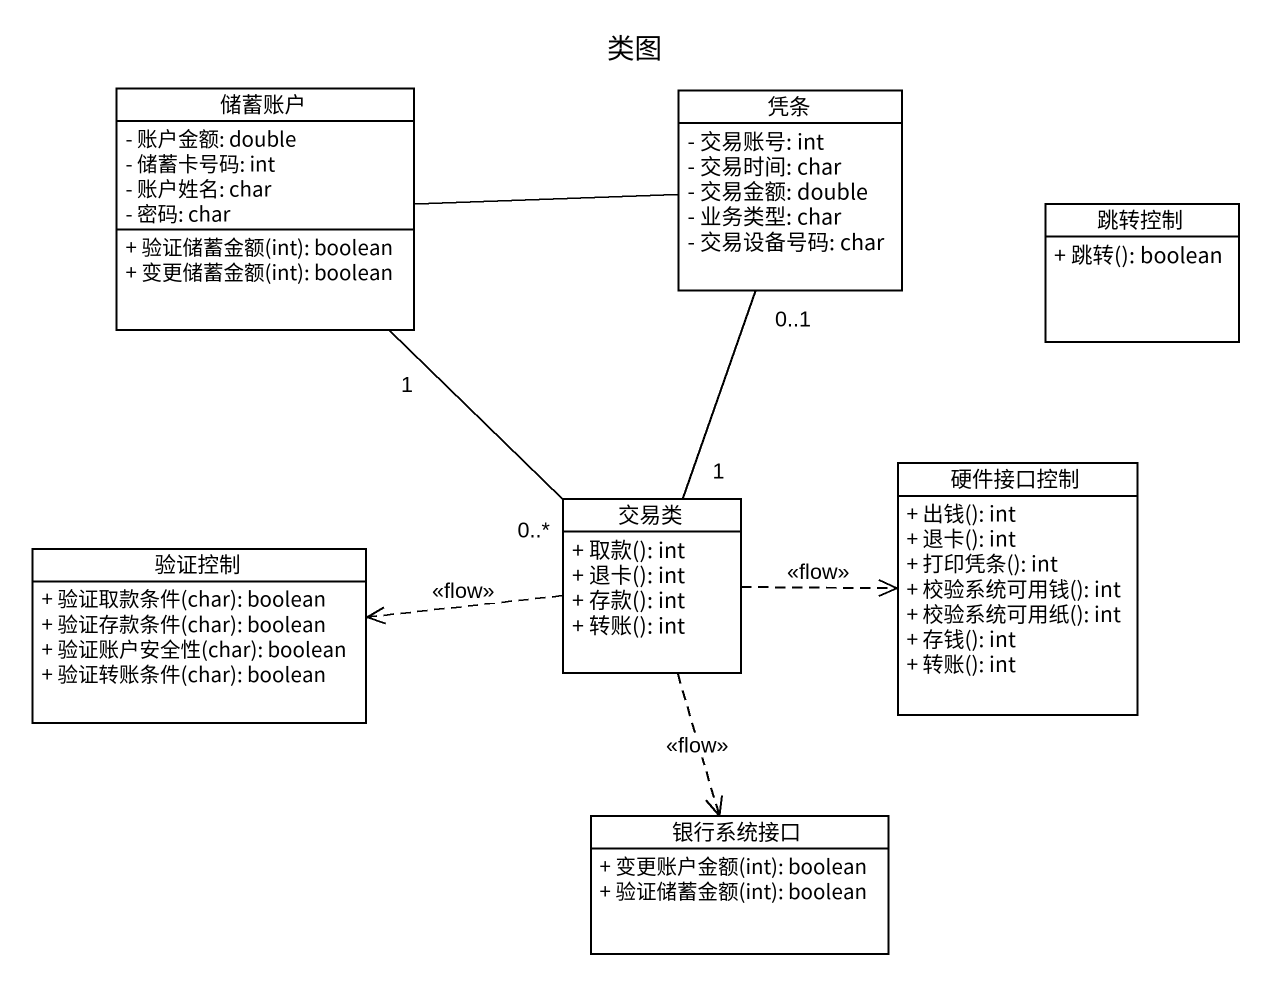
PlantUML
@startuml
title 类图
hide circle
hide empty members
skinparam classAttributeIconSize 0
class 储蓄账户 {
  - 账户金额: double
  - 储蓄卡号码: int
  - 账户姓名: char
  - 密码: char
  + 验证储蓄金额(int): boolean
  + 变更储蓄金额(int): boolean
}
class 凭条 {
  - 交易账号: int
  - 交易时间: char
  - 交易金额: double
  - 业务类型: char
  - 交易设备号码: char
}
class 跳转控制 {
  + 跳转(): boolean
}
class 交易类 {
  + 取款(): int
  + 退卡(): int
  + 存款(): int
  + 转账(): int
}
class 硬件接口控制 {
  + 出钱(): int
  + 退卡(): int
  + 打印凭条(): int
  + 校验系统可用钱(): int
  + 校验系统可用纸(): int
  + 存钱(): int
  + 转账(): int
}
class 验证控制 {
  + 验证取款条件(char): boolean
  + 验证存款条件(char): boolean
  + 验证账户安全性(char): boolean
  + 验证转账条件(char): boolean
}
class 银行系统接口 {
  + 变更账户金额(int): boolean
  + 验证储蓄金额(int): boolean
}
储蓄账户 -right- 凭条
储蓄账户 "1" -- "0..*" 交易类
凭条 "0..1" -- "1" 交易类
交易类 .right.> 硬件接口控制 : <<flow>>
交易类 .left.> 验证控制 : <<flow>>
交易类 ..> 银行系统接口 : <<flow>>
@enduml
